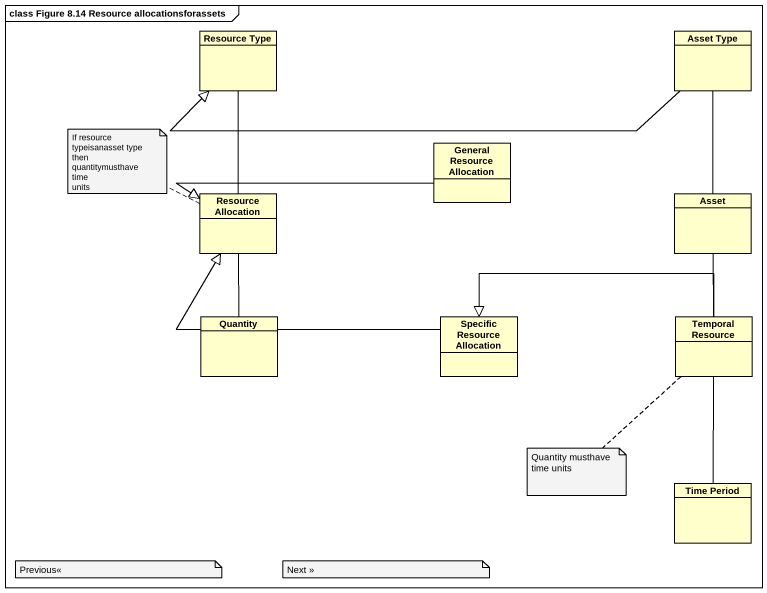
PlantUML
@startuml
mainframe class Figure 8.14 Resource allocationsforassets
hide circle
hide empty members
class "Resource Type" as Resource_Type
class "Asset Type" as Asset_Type
class "General Resource Allocation" as General_Resource_Allocation
class "Resource Allocation" as Resource_Allocation
class Asset
class Quantity
class "Specific Resource Allocation" as Specific_Resource_Allocation
class "Temporal Resource" as Temporal_Resource
class "Time Period" as Time_Period
Resource_Type -- Resource_Allocation
Asset_Type -left-|> Resource_Type
General_Resource_Allocation -left-|> Resource_Allocation
Asset -up- Asset_Type
Asset -- Temporal_Resource
Quantity -up- Resource_Allocation
Specific_Resource_Allocation -left-|> Resource_Allocation
Temporal_Resource -left-|> Specific_Resource_Allocation
Time_Period -up- Temporal_Resource
note left of Resource_Allocation
  If resource typeisanasset type
  then quantitymusthave time
  units
end note
note bottom of Temporal_Resource : Quantity musthave time units
note as N3
  Previous<<
end note
note as N4
  Next >>
end note
@enduml
